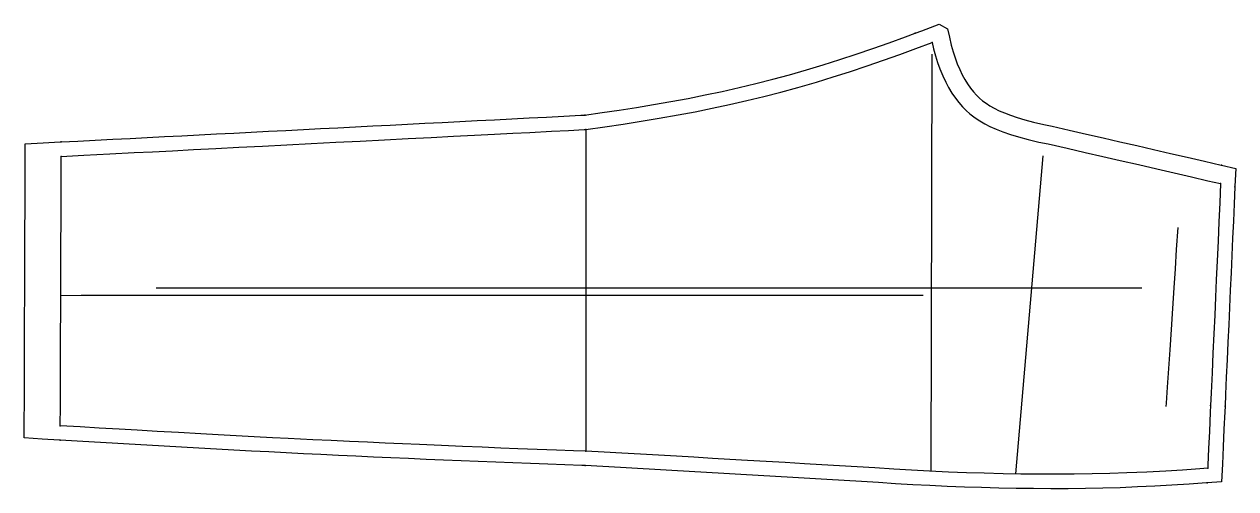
# Model space of a CAD drawing. Extents: x -3503 to -2436, y -1263 to -855.
import ezdxf

# ---------------------------------------------------------------- set-up
doc = ezdxf.new("R2010")
doc.units = 0
for name, color, linetype in [('1', 1, 'Continuous'), ('14', 3, 'Continuous'), ('4', 2, 'Continuous'), ('7', 7, 'Continuous'), ('8', 6, 'Continuous')]:
    doc.layers.add(name, color=color, linetype=linetype)

msp = doc.modelspace()

# ---------------------------------------------------------------- linework, layer by layer
at = {"layer": '1'}
msp.add_lwpolyline([(-3009.414673, -1243.097), (-3009.292908, -1243.101349), (-3012.398552, -1242.989306), (-3027.189916, -1242.44901), (-3042.231338, -1241.889347), (-3057.608878, -1241.303165), (-3073.093221, -1240.698723), (-3088.129686, -1240.101754), (-3103.61327, -1239.477282), (-3118.643258, -1238.860355), (-3134.125915, -1238.213404), (-3149.525523, -1237.558586), (-3165.007158, -1236.888588), (-3180.464484, -1236.207361), (-3195.944985, -1235.512208), (-3211.286974, -1234.809918), (-3226.766268, -1234.087169), (-3242.096926, -1233.356537), (-3257.574656, -1232.602684), (-3272.626411, -1231.852745), (-3288.102494, -1231.064382), (-3303.302491, -1230.273668), (-3318.776949, -1229.453275), (-3334.086162, -1228.627812), (-3349.559125, -1227.780322), (-3364.818061, -1226.932097), (-3380.289672, -1226.060275), (-3395.547973, -1225.189691), (-3411.018333, -1224.296207), (-3426.129777, -1223.412583), (-3441.598724, -1222.495184), (-3456.918683, -1221.572974), (-3471.697693, -1220.675735), (-3472.386344, -1220.633987), (-3487.712754, -1219.702425), (-3503.441467, -1218.746643), (-3503.387158, -1203.158883), (-3503.333431, -1187.695593), (-3503.280367, -1172.415661), (-3503.226589, -1156.952365), (-3503.172738, -1141.48907), (-3503.119754, -1126.287209), (-3503.065854, -1110.823928), (-3503.012929, -1095.633587), (-3502.959056, -1080.17032), (-3502.906274, -1065.03), (-3502.852326, -1049.566719), (-3502.798946, -1034.274275), (-3502.744934, -1018.810961), (-3502.691934, -1003.650495), (-3502.637837, -988.187208), (-3502.583728, -972.723913), (-3502.538452, -959.783478), (-3486.839422, -958.979177), (-3471.656194, -958.201307), (-3470.782776, -958.156509), (-3456.175641, -957.408211), (-3440.874684, -956.624319), (-3425.521483, -955.837748), (-3410.220589, -955.053848), (-3395.238693, -954.286284), (-3379.937791, -953.502379), (-3364.766767, -952.725145), (-3349.465818, -951.941261), (-3334.155535, -951.15689), (-3318.854584, -950.372989), (-3303.501418, -949.586412), (-3288.200534, -948.802514), (-3272.907867, -948.019037), (-3257.6069, -947.235137), (-3242.438709, -946.458048), (-3227.137765, -945.674163), (-3211.691028, -944.882809), (-3196.390088, -944.098923), (-3181.036842, -943.31236), (-3165.735912, -942.528476), (-3150.514319, -941.748652), (-3135.213406, -940.964756), (-3119.92705, -940.181596), (-3104.626088, -939.397683), (-3089.268696, -938.610883), (-3073.967784, -937.826987), (-3058.646317, -937.042051), (-3043.345359, -936.258174), (-3028.061451, -935.475171), (-3013.172988, -934.712423), (-3009.481506, -934.523239), (-3010.047302, -934.554138), (-2994.389638, -932.336761), (-2979.452522, -930.123599), (-2964.163262, -927.72343), (-2949.111089, -925.225665), (-2933.865029, -922.563307), (-2918.768151, -919.773147), (-2903.5826, -916.785034), (-2888.822576, -913.686173), (-2873.720613, -910.300606), (-2859.002809, -906.785513), (-2844.001812, -902.976941), (-2829.321412, -899.016026), (-2814.442096, -894.756673), (-2799.905118, -890.366635), (-2785.149819, -885.69692), (-2770.781223, -880.972155), (-2756.126593, -875.994772), (-2741.79453, -870.959755), (-2727.247664, -865.676867), (-2718.750916, -862.516251), (-2712.741843, -860.281061), (-2697.53418, -854.547195), (-2690.177307, -858.487625), (-2688.659795, -866.004656), (-2687.01513, -872.883954), (-2685.36437, -878.799647), (-2683.61991, -884.147053), (-2681.63545, -889.424706), (-2679.532865, -894.331454), (-2677.295306, -898.938337), (-2674.985622, -903.151106), (-2672.535342, -907.115172), (-2669.987907, -910.762936), (-2667.419843, -914.013452), (-2664.769527, -916.969641), (-2662.055961, -919.619768), (-2659.334295, -921.932705), (-2656.351386, -924.135639), (-2652.899046, -926.360598), (-2649.072431, -928.517748), (-2644.805545, -930.628421), (-2640.127872, -932.660286), (-2634.872692, -934.667584), (-2628.803428, -936.70851), (-2622.028061, -938.721399), (-2614.497944, -940.689463), (-2605.301616, -942.80794), (-2598.147278, -944.30069), (-2583.001712, -947.767634), (-2567.944904, -951.216267), (-2553.265686, -954.581044), (-2538.576513, -957.951206), (-2523.517453, -961.40967), (-2508.829728, -964.78629), (-2493.746798, -968.257305), (-2479.060513, -971.640286), (-2464.011784, -975.109671), (-2449.153657, -978.537293), (-2448.971252, -978.579407), (-2436.38916, -981.483307), (-2437.097063, -997.182254), (-2437.12204, -997.736664), (-2437.787906, -1012.501766), (-2438.479111, -1027.821255), (-2439.159841, -1042.894506), (-2439.852298, -1058.21391), (-2440.535193, -1073.311291), (-2441.228585, -1088.630676), (-2441.918206, -1103.855695), (-2442.612638, -1119.175036), (-2443.308615, -1134.515936), (-2444.004218, -1149.835227), (-2444.703739, -1165.226166), (-2445.400699, -1180.545388), (-2445.86853, -1190.819244), (-2446.098355, -1195.864595), (-2446.792858, -1211.099708), (-2447.491824, -1226.418845), (-2448.191366, -1241.737966), (-2448.900604, -1257.262955), (-2461.656647, -1258.197632), (-2462.286589, -1258.243791), (-2477.378463, -1259.288541), (-2492.701914, -1260.274241), (-2507.750163, -1261.141321), (-2523.022666, -1261.893475), (-2538.084113, -1262.490499), (-2553.584037, -1262.950612), (-2568.654335, -1263.249316), (-2584.128001, -1263.412658), (-2599.201147, -1263.442685), (-2614.595274, -1263.352839), (-2629.667223, -1263.157545), (-2645.121547, -1262.858013), (-2660.189842, -1262.475539), (-2675.434473, -1261.987932), (-2690.49606, -1261.395472), (-2705.88264, -1260.673513), (-2720.93375, -1259.859754), (-2736.021998, -1258.972568), (-2751.067231, -1258.055765), (-2766.142932, -1257.132768), (-2781.188717, -1256.226352), (-2796.494699, -1255.314798), (-2811.541302, -1254.421055), (-2826.59584, -1253.530407), (-2841.642971, -1252.646363), (-2857.131466, -1251.742094), (-2872.179144, -1250.867891), (-2887.391848, -1249.988438), (-2902.440122, -1249.122987), (-2917.897594, -1248.238534), (-2932.946341, -1247.381689), (-2948.154912, -1246.51981), (-2963.204097, -1245.671072), (-2978.288126, -1244.825489), (-2993.736439, -1243.965324)], close=True, dxfattribs=at)
at = {"layer": '14'}
msp.add_lwpolyline([(-3008.834839, -1230.409622), (-3008.834839, -1230.409622), (-3019.792089, -1230.015131), (-3034.652041, -1229.465402), (-3051.688362, -1228.81995), (-3068.57544, -1228.16599), (-3083.659679, -1227.570542), (-3100.000101, -1226.9137), (-3117.464285, -1226.198095), (-3135.919812, -1225.426362), (-3155.234265, -1224.601132), (-3170.204125, -1223.948688), (-3185.52678, -1223.268744), (-3201.146366, -1222.562411), (-3217.00702, -1221.830801), (-3233.052876, -1221.075025), (-3249.228071, -1220.296193), (-3270.899602, -1219.223808), (-3284.67897, -1218.523644), (-3300.857114, -1217.68444), (-3316.859063, -1216.837677), (-3332.589979, -1215.990341), (-3347.955082, -1215.149416), (-3367.708916, -1214.050229), (-3386.419061, -1212.991414), (-3403.860767, -1211.989527), (-3419.809272, -1211.061126), (-3437.302679, -1210.029187), (-3454.133411, -1209.022105), (-3471.653748, -1207.955093), (-3471.653748, -1207.955093), (-3471.592409, -1190.313562), (-3471.535426, -1173.931878), (-3471.481882, -1158.544409), (-3471.422176, -1141.392501), (-3471.367416, -1125.667832), (-3471.310507, -1109.33321), (-3471.25688, -1093.948315), (-3471.198899, -1077.323971), (-3471.141837, -1060.971441), (-3471.086647, -1045.162595), (-3471.034284, -1030.169232), (-3470.978039, -1014.070343), (-3470.922006, -998.037581), (-3470.867647, -982.489421), (-3470.827026, -970.875473), (-3470.827026, -970.875473), (-3450.975662, -969.858453), (-3428.19171, -968.691191), (-3406.588543, -967.584423), (-3390.353564, -966.752677), (-3372.849692, -965.855923), (-3354.246085, -964.902828), (-3334.711944, -963.90206), (-3314.416459, -962.862286), (-3293.528817, -961.792176), (-3272.218225, -960.700397), (-3250.653832, -959.595616), (-3229.004828, -958.486499), (-3207.440455, -957.381719), (-3186.129865, -956.28994), (-3165.242208, -955.219829), (-3144.946745, -954.180057), (-3125.412627, -953.17929), (-3106.809009, -952.226194), (-3089.305145, -951.32944), (-3073.07016, -950.497694), (-3058.2733, -949.739625), (-3039.144516, -948.759624), (-3024.203151, -947.994152), (-3010.157076, -947.274547), (-3008.831787, -947.20665), (-3008.831787, -947.20665), (-2991.968093, -944.840154), (-2975.90557, -942.429527), (-2959.995517, -939.908644), (-2944.307414, -937.288134), (-2927.622849, -934.339426), (-2912.552425, -931.512112), (-2897.434095, -928.491438), (-2882.25787, -925.250758), (-2867.125726, -921.802943), (-2852.043597, -918.143305), (-2837.017414, -914.267158), (-2822.053054, -910.1698), (-2805.688398, -905.407571), (-2790.979423, -900.88624), (-2776.671962, -896.297173), (-2761.108317, -891.114413), (-2746.715169, -886.159196), (-2732.351025, -881.066414), (-2718.114564, -875.872723), (-2703.87085, -870.503387), (-2703.87085, -870.503387), (-2702.658142, -876.161571), (-2700.970837, -882.440362), (-2699.138696, -888.224517), (-2697.058897, -893.938232), (-2694.519139, -900.02717), (-2691.89292, -905.539507), (-2689.323761, -910.31781), (-2686.445876, -915.075614), (-2683.244986, -919.746748), (-2680.320521, -923.525435), (-2677.153562, -927.159699), (-2673.735837, -930.61126), (-2670.731259, -933.285998), (-2666.034363, -936.891591), (-2661.864798, -939.636204), (-2657.494569, -942.159536), (-2652.953318, -944.475757), (-2647.319763, -947.001811), (-2641.533785, -949.274551), (-2634.659112, -951.638615), (-2627.877052, -953.687763), (-2619.129712, -956.017363), (-2609.779134, -958.218509), (-2601.566467, -959.933853), (-2584.847992, -963.760526), (-2569.081794, -967.372423), (-2553.44053, -970.958575), (-2538.114268, -974.475579), (-2522.200331, -978.131256), (-2505.902786, -981.879697), (-2490.707128, -985.378336), (-2475.501817, -988.88213), (-2460.901758, -992.248983), (-2449.703979, -994.833145), (-2449.702911, -994.807892), (-2449.703979, -994.833145), (-2450.462754, -1011.661006), (-2451.216155, -1028.353851), (-2451.987627, -1045.43284), (-2452.773871, -1062.824933), (-2453.528397, -1079.50228), (-2454.217413, -1094.720222), (-2454.939472, -1110.655835), (-2455.688905, -1127.181804), (-2456.460042, -1144.170761), (-2457.247214, -1161.495391), (-2458.04475, -1179.028362), (-2458.555298, -1190.240555), (-2458.822417, -1196.103424), (-2459.597512, -1213.102612), (-2460.276044, -1227.971692), (-2460.952588, -1242.78688), (-2461.07254, -1245.412292), (-2461.07254, -1245.412292), (-2468.076535, -1245.928995), (-2483.200277, -1246.958946), (-2497.915105, -1247.865974), (-2514.636137, -1248.775755), (-2532.365196, -1249.572483), (-2547.28838, -1250.079392), (-2562.960504, -1250.451118), (-2578.637084, -1250.669599), (-2594.316539, -1250.746087), (-2609.997177, -1250.691835), (-2625.677417, -1250.518098), (-2641.355643, -1250.236127), (-2657.986237, -1249.829426), (-2673.656051, -1249.340656), (-2689.32065, -1248.73817), (-2706.273279, -1247.944675), (-2721.925696, -1247.083765), (-2737.574581, -1246.148658), (-2754.324042, -1245.127908), (-2769.938598, -1244.183131), (-2785.473542, -1243.249859), (-2800.88017, -1242.330461), (-2816.109777, -1241.427309), (-2833.235805, -1240.41807), (-2849.994306, -1239.436684), (-2866.312579, -1238.486691), (-2882.117922, -1237.57163), (-2897.337632, -1236.695039), (-2913.669271, -1235.759265), (-2929.064204, -1234.881696), (-2944.945144, -1233.981016), (-2960.761409, -1233.0887), (-2976.969997, -1232.179312), (-2992.786589, -1231.297334)], close=True, dxfattribs=at)
at = {"layer": '4'}
for p in [(-2718.750916, -862.516251), (-2703.87085, -870.503387), (-3009.481506, -934.523239), (-3008.831787, -947.20665), (-3470.782776, -958.156509), (-3470.827026, -970.875473), (-2448.971252, -978.579407), (-2449.703979, -994.833145), (-2449.703979, -994.833145), (-2437.12204, -997.736664), (-2458.555298, -1190.240555), (-2445.86853, -1190.819244), (-3471.653748, -1207.955093), (-3471.697693, -1220.675735), (-3008.834839, -1230.409622), (-3009.292908, -1243.101349), (-2461.07254, -1245.412292), (-2461.656647, -1258.197632)]:
    msp.add_point(p, dxfattribs=at)
at = {"layer": '7'}
msp.add_line((-3387.257385, -1086.681671), (-2519.147034, -1086.681671), dxfattribs=at)
at = {"layer": '8'}
for points in [[(-2704.065552, -880.864716), (-2704.956665, -1247.991867)], [(-3008.831787, -947.20665), (-3008.831787, -963.965528), (-3008.831787, -981.724404), (-3008.831787, -998.858042), (-3008.831787, -1015.400191), (-3008.831787, -1033.29158), (-3008.831787, -1048.982858), (-3008.831787, -1065.171873), (-3008.831787, -1081.659017), (-3008.831787, -1099.788247), (-3008.831787, -1116.24926), (-3008.831787, -1132.381382), (-3008.831787, -1147.979104), (-3008.831787, -1162.836845), (-3008.831787, -1179.399996), (-3008.831787, -1194.246432), (-3008.831787, -1208.923663), (-3008.831787, -1223.881026), (-3008.831787, -1230.409622)], [(-2606.329041, -970.297089), (-2630.493774, -1250.27916)], [(-2487.477417, -1033.381119), (-2488.749697, -1052.698088), (-2489.88392, -1069.91894), (-2490.990199, -1086.715515), (-2492.179597, -1104.774095), (-2493.392744, -1123.193235), (-2494.570268, -1141.071526), (-2495.652798, -1157.507525), (-2496.742848, -1174.057699), (-2497.67315, -1188.182434), (-2497.853241, -1190.916748)], [(-3471.24054, -1093.18367), (-3453.269896, -1093.174254), (-3436.12746, -1093.165569), (-3418.823066, -1093.157021), (-3398.601519, -1093.147281), (-3381.673341, -1093.13932), (-3363.353552, -1093.130897), (-3343.749021, -1093.122101), (-3322.96656, -1093.11302), (-3301.11304, -1093.103746), (-3278.295256, -1093.094366), (-3262.600521, -1093.088098), (-3246.556347, -1093.081849), (-3230.194424, -1093.075647), (-3213.546408, -1093.069517), (-3196.643956, -1093.063485), (-3179.518726, -1093.057579), (-3162.202373, -1093.051825), (-3144.726593, -1093.046248), (-3127.122967, -1093.040877), (-3109.423189, -1093.035736), (-3091.658915, -1093.030853), (-3073.861804, -1093.026254), (-3055.401059, -1093.021806), (-3037.64286, -1093.017824), (-3019.961361, -1093.014131), (-3002.394932, -1093.010718), (-2984.982055, -1093.007572), (-2967.761025, -1093.004683), (-2950.770138, -1093.002041), (-2934.047909, -1092.999634), (-2917.632565, -1092.997451), (-2901.562615, -1092.995482), (-2885.876292, -1092.993715), (-2870.612099, -1092.99214), (-2855.808339, -1092.990746), (-2834.549851, -1092.988969), (-2814.54323, -1092.987539), (-2795.917908, -1092.986417), (-2778.803383, -1092.985568), (-2763.329152, -1092.984954), (-2745.472222, -1092.984437), (-2731.068548, -1092.984187), (-2716.609366, -1092.98412), (-2711.645813, -1092.984161)]]:
    msp.add_lwpolyline(points, dxfattribs=at)

doc.saveas('drawing.dxf')
